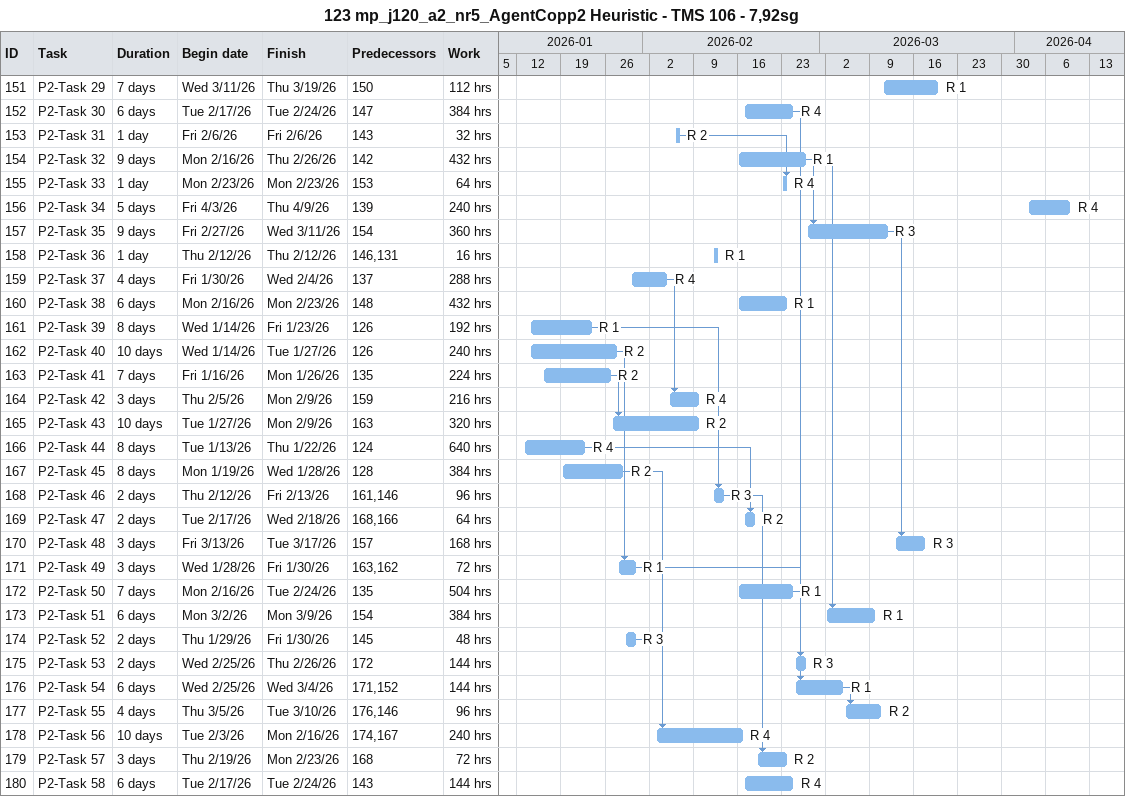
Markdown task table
123 mp_j120_a2_nr5_AgentCopp2 Heuristic - TMS 106 - 7,92sg

| ID | Task | Duration | Start | Finish | Predecessors | Resources | Work (h) |
|---|---|---|---|---|---|---|---|
| 151 | P2-Task 29 | 7d | 2026-03-11 | 2026-03-19 | 150 | R 1 | 112 |
| 152 | P2-Task 30 | 6d | 2026-02-17 | 2026-02-24 | 147 | R 4 | 384 |
| 153 | P2-Task 31 | 1d | 2026-02-06 | 2026-02-06 | 143 | R 2 | 32 |
| 154 | P2-Task 32 | 9d | 2026-02-16 | 2026-02-26 | 142 | R 1 | 432 |
| 155 | P2-Task 33 | 1d | 2026-02-23 | 2026-02-23 | 153 | R 4 | 64 |
| 156 | P2-Task 34 | 5d | 2026-04-03 | 2026-04-09 | 139 | R 4 | 240 |
| 157 | P2-Task 35 | 9d | 2026-02-27 | 2026-03-11 | 154 | R 3 | 360 |
| 158 | P2-Task 36 | 1d | 2026-02-12 | 2026-02-12 | 146, 131 | R 1 | 16 |
| 159 | P2-Task 37 | 4d | 2026-01-30 | 2026-02-04 | 137 | R 4 | 288 |
| 160 | P2-Task 38 | 6d | 2026-02-16 | 2026-02-23 | 148 | R 1 | 432 |
| 161 | P2-Task 39 | 8d | 2026-01-14 | 2026-01-23 | 126 | R 1 | 192 |
| 162 | P2-Task 40 | 10d | 2026-01-14 | 2026-01-27 | 126 | R 2 | 240 |
| 163 | P2-Task 41 | 7d | 2026-01-16 | 2026-01-26 | 135 | R 2 | 224 |
| 164 | P2-Task 42 | 3d | 2026-02-05 | 2026-02-09 | 159 | R 4 | 216 |
| 165 | P2-Task 43 | 10d | 2026-01-27 | 2026-02-09 | 163 | R 2 | 320 |
| 166 | P2-Task 44 | 8d | 2026-01-13 | 2026-01-22 | 124 | R 4 | 640 |
| 167 | P2-Task 45 | 8d | 2026-01-19 | 2026-01-28 | 128 | R 2 | 384 |
| 168 | P2-Task 46 | 2d | 2026-02-12 | 2026-02-13 | 161, 146 | R 3 | 96 |
| 169 | P2-Task 47 | 2d | 2026-02-17 | 2026-02-18 | 168, 166 | R 2 | 64 |
| 170 | P2-Task 48 | 3d | 2026-03-13 | 2026-03-17 | 157 | R 3 | 168 |
| 171 | P2-Task 49 | 3d | 2026-01-28 | 2026-01-30 | 163, 162 | R 1 | 72 |
| 172 | P2-Task 50 | 7d | 2026-02-16 | 2026-02-24 | 135 | R 1 | 504 |
| 173 | P2-Task 51 | 6d | 2026-03-02 | 2026-03-09 | 154 | R 1 | 384 |
| 174 | P2-Task 52 | 2d | 2026-01-29 | 2026-01-30 | 145 | R 3 | 48 |
| 175 | P2-Task 53 | 2d | 2026-02-25 | 2026-02-26 | 172 | R 3 | 144 |
| 176 | P2-Task 54 | 6d | 2026-02-25 | 2026-03-04 | 171, 152 | R 1 | 144 |
| 177 | P2-Task 55 | 4d | 2026-03-05 | 2026-03-10 | 176, 146 | R 2 | 96 |
| 178 | P2-Task 56 | 10d | 2026-02-03 | 2026-02-16 | 174, 167 | R 4 | 240 |
| 179 | P2-Task 57 | 3d | 2026-02-19 | 2026-02-23 | 168 | R 2 | 72 |
| 180 | P2-Task 58 | 6d | 2026-02-17 | 2026-02-24 | 143 | R 4 | 144 |
